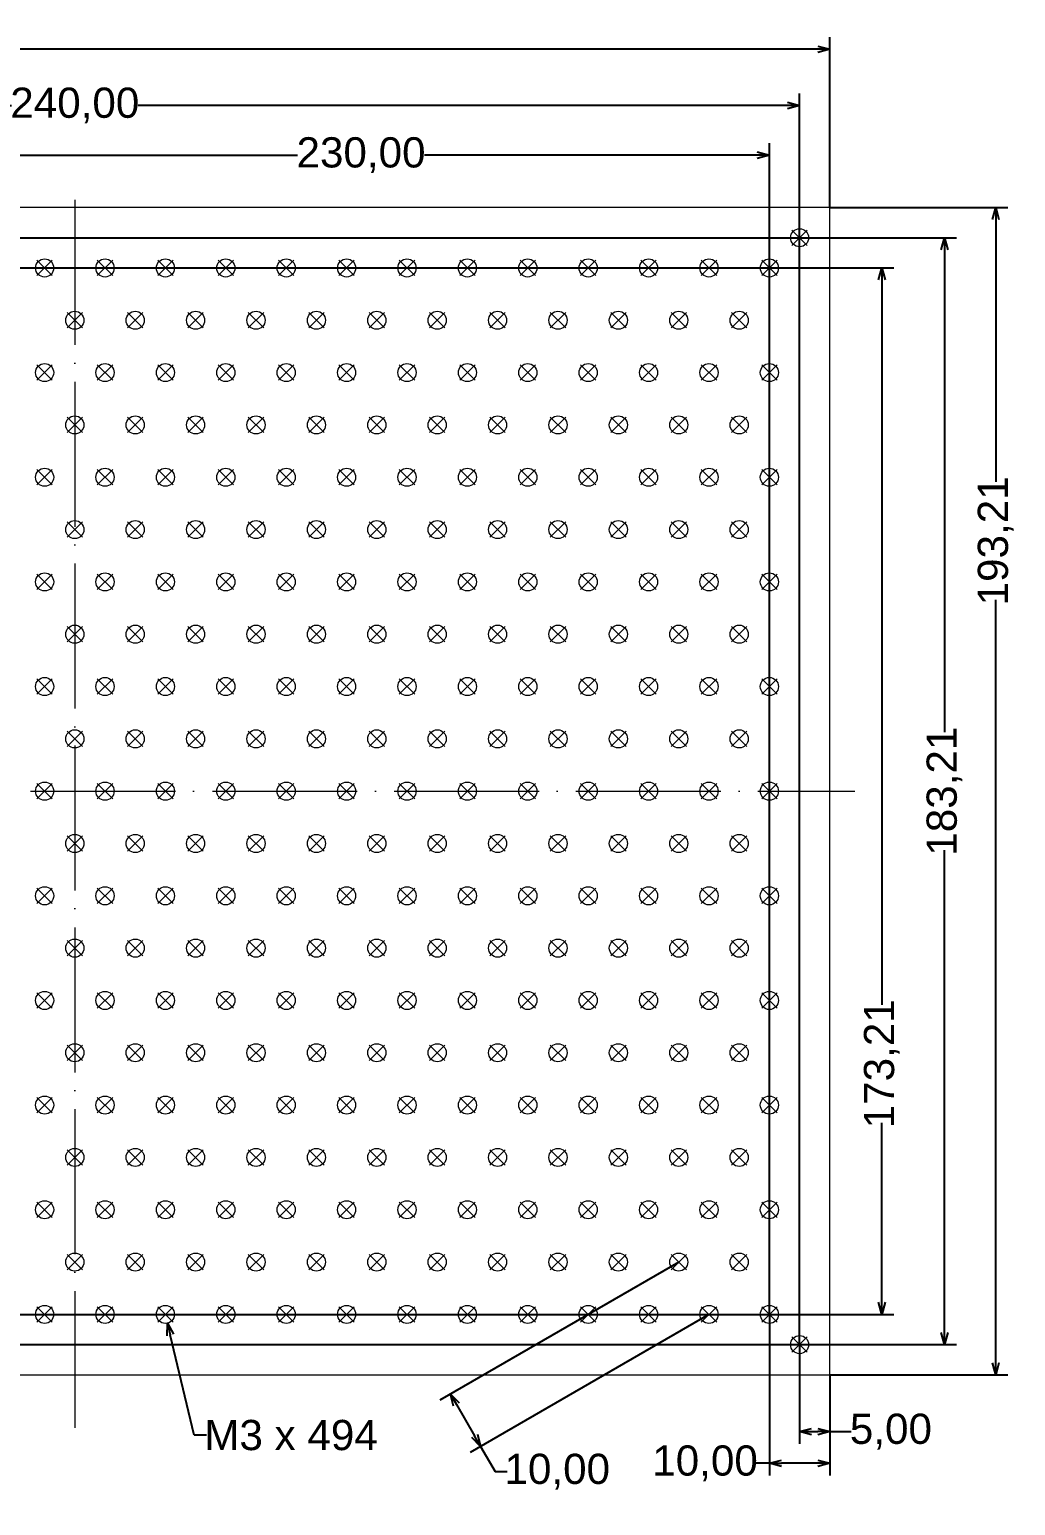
# Model space of a CAD drawing. Header units: millimetres. Extents: x -45 to 708, y -22 to 223.
# Drawn here: x 117.5 to 280.7, y -21.6 to 222.7 of the extents above; entities that cross this region are included whole.
import ezdxf

# ---------------------------------------------------------------- set-up
doc = ezdxf.new("R2010")
doc.units = ezdxf.units.MM
doc.header["$MEASUREMENT"] = 0
doc.linetypes.add('ACAD_ISO04W100', pattern=[30, 24, -3, 0, -3])
doc.layers.get('0').update_dxf_attribs({"lineweight": 9, "plot": 0})
doc.layers.get('Defpoints').update_dxf_attribs({"color": 255, "lineweight": 9})
for name, color, linetype, lineweight in [('dimn', 255, 'Continuous', 9), ('solid', 7, 'Continuous', 20), ('symmetric', 7, 'ACAD_ISO04W100', 9)]:
    doc.layers.add(name, color=color, linetype=linetype, lineweight=lineweight)
doc.styles.add('Annotative', font='arial.ttf')
doc.dimstyles.new('working', dxfattribs={"dimscale": 0, "dimtxt": 5, "dimasz": 2, "dimexe": 2, "dimexo": 0, "dimgap": 0.09, "dimtad": 0, "dimtoh": 1, "dimzin": 0, "dimtxsty": 'Annotative', "dimblk": 'OPEN30', "dimcen": 0, "dimclrd": 256, "dimclre": 256, "dimadec": 0, "dimazin": 0, "dimtfac": 1, "dimtofl": 0, "dimtmove": 0, "dimatfit": 3, "dimfxl": 1, "dimtolj": 1, "dimtzin": 0, "dimarcsym": 0})

# ---------------------------------------------------------------- blocks, each defined once
blk = doc.blocks.new('_Open30')
at = {"color": 0, "linetype": 'ByBlock', "lineweight": -2}
for p, q in [((-1, 0.27), (0, 0)), ((0, 0), (-1, -0.27)), ((0, 0), (-1, 0))]:
    blk.add_line(p, q, dxfattribs=at)
blk = doc.blocks.new('*D2')
at = {"layer": 'Defpoints', "color": 0, "transparency": 16777216}
for p in [(250, 219.39), (0, 193.21), (250, 193.21)]:
    blk.add_point(p, dxfattribs=at)
at = {"layer": 'dimn', "lineweight": -2, "transparency": 16777216}
for p, q in [((0, 193.21), (0, 221.39)), ((250, 193.21), (250, 221.39)), ((2, 219.39), (60.35, 219.39)), ((248, 219.39), (81.35, 219.39))]:
    blk.add_line(p, q, dxfattribs=at)
at = {"layer": 'dimn', "lineweight": -2, "transparency": 16777216, "xscale": 2, "yscale": 2, "zscale": 2, "rotation": 180}
blk.add_blockref('_Open30', (0, 219.39), dxfattribs=at)
at = {"layer": 'dimn', "lineweight": -2, "transparency": 16777216, "xscale": 2, "yscale": 2, "zscale": 2}
blk.add_blockref('_Open30', (250, 219.39), dxfattribs=at)
at = {"layer": 'dimn', "color": 0, "transparency": 16777216, "insert": (70.85, 219.39), "char_height": 5, "attachment_point": 5, "style": 'Annotative'}
blk.add_mtext('\\A1;250,00', dxfattribs=at)
blk = doc.blocks.new('*D3')
at = {"layer": 'Defpoints', "color": 0, "transparency": 16777216}
for p in [(245, 210.09), (5, 5), (245, 5)]:
    blk.add_point(p, dxfattribs=at)
at = {"layer": 'dimn', "lineweight": -2, "transparency": 16777216}
for p, q in [((5, 5), (5, 212.09)), ((245, 5), (245, 212.09)), ((7, 210.09), (114.5, 210.09)), ((243, 210.09), (135.5, 210.09))]:
    blk.add_line(p, q, dxfattribs=at)
at = {"layer": 'dimn', "lineweight": -2, "transparency": 16777216, "xscale": 2, "yscale": 2, "zscale": 2, "rotation": 180}
blk.add_blockref('_Open30', (5, 210.09), dxfattribs=at)
at = {"layer": 'dimn', "lineweight": -2, "transparency": 16777216, "xscale": 2, "yscale": 2, "zscale": 2}
blk.add_blockref('_Open30', (245, 210.09), dxfattribs=at)
at = {"layer": 'dimn', "color": 0, "transparency": 16777216, "insert": (125, 210.09), "char_height": 5, "attachment_point": 5, "style": 'Annotative'}
blk.add_mtext('\\A1;240,00', dxfattribs=at)
blk = doc.blocks.new('*D4')
at = {"layer": 'Defpoints', "color": 0, "transparency": 16777216}
for p in [(240, 201.87), (10, 10), (240, 10)]:
    blk.add_point(p, dxfattribs=at)
at = {"layer": 'dimn', "lineweight": -2, "transparency": 16777216}
for p, q in [((10, 10), (10, 203.87)), ((240, 10), (240, 203.87)), ((12, 201.87), (161.89, 201.87)), ((238, 201.87), (182.9, 201.87))]:
    blk.add_line(p, q, dxfattribs=at)
at = {"layer": 'dimn', "lineweight": -2, "transparency": 16777216, "xscale": 2, "yscale": 2, "zscale": 2, "rotation": 180}
blk.add_blockref('_Open30', (10, 201.87), dxfattribs=at)
at = {"layer": 'dimn', "lineweight": -2, "transparency": 16777216, "xscale": 2, "yscale": 2, "zscale": 2}
blk.add_blockref('_Open30', (240, 201.87), dxfattribs=at)
at = {"layer": 'dimn', "color": 0, "transparency": 16777216, "insert": (172.39, 201.87), "char_height": 5, "attachment_point": 5, "style": 'Annotative'}
blk.add_mtext('\\A1;230,00', dxfattribs=at)
blk = doc.blocks.new('*D5')
at = {"layer": 'Defpoints', "color": 0, "transparency": 16777216}
for p in [(250, 193.21), (277.47, 193.21), (250, 0)]:
    blk.add_point(p, dxfattribs=at)
at = {"layer": 'dimn', "lineweight": -2, "transparency": 16777216}
for p, q in [((250, 193.21), (279.47, 193.21)), ((277.47, 191.21), (277.47, 147.79)), ((277.47, 2), (277.47, 128.28)), ((250, 0), (279.47, 0))]:
    blk.add_line(p, q, dxfattribs=at)
at = {"layer": 'dimn', "lineweight": -2, "transparency": 16777216, "xscale": 2, "yscale": 2, "zscale": 2}
for p, rotation in [((277.47, 193.21), 90), ((277.47, 0), 270)]:
    blk.add_blockref('_Open30', p, dxfattribs=dict(at, rotation=rotation))
at = {"layer": 'dimn', "color": 0, "transparency": 16777216, "insert": (277.47, 138.03), "char_height": 5, "attachment_point": 5, "rotation": 90, "style": 'Annotative'}
blk.add_mtext('\\A1;193,21', dxfattribs=at)
blk = doc.blocks.new('*D6')
at = {"layer": 'Defpoints', "color": 0, "transparency": 16777216}
for p in [(5, 188.21), (5, 5), (268.99, 5)]:
    blk.add_point(p, dxfattribs=at)
at = {"layer": 'dimn', "lineweight": -2, "transparency": 16777216}
for p, q in [((5, 188.21), (270.99, 188.21)), ((268.99, 186.21), (268.99, 106.35)), ((268.99, 7), (268.99, 86.85)), ((5, 5), (270.99, 5))]:
    blk.add_line(p, q, dxfattribs=at)
at = {"layer": 'dimn', "lineweight": -2, "transparency": 16777216, "xscale": 2, "yscale": 2, "zscale": 2}
for p, rotation in [((268.99, 188.21), 90), ((268.99, 5), 270)]:
    blk.add_blockref('_Open30', p, dxfattribs=dict(at, rotation=rotation))
at = {"layer": 'dimn', "color": 0, "transparency": 16777216, "insert": (268.99, 96.6), "char_height": 5, "attachment_point": 5, "rotation": 90, "style": 'Annotative'}
blk.add_mtext('\\A1;183,21', dxfattribs=at)
blk = doc.blocks.new('*D7')
at = {"layer": 'Defpoints', "color": 0, "transparency": 16777216}
for p in [(10, 183.21), (10, 10), (258.62, 10)]:
    blk.add_point(p, dxfattribs=at)
at = {"layer": 'dimn', "lineweight": -2, "transparency": 16777216}
for p, q in [((10, 183.21), (260.62, 183.21)), ((258.62, 181.21), (258.62, 61.23)), ((258.62, 12), (258.62, 41.73)), ((10, 10), (260.62, 10))]:
    blk.add_line(p, q, dxfattribs=at)
at = {"layer": 'dimn', "lineweight": -2, "transparency": 16777216, "xscale": 2, "yscale": 2, "zscale": 2}
for p, rotation in [((258.62, 183.21), 90), ((258.62, 10), 270)]:
    blk.add_blockref('_Open30', p, dxfattribs=dict(at, rotation=rotation))
at = {"layer": 'dimn', "color": 0, "transparency": 16777216, "insert": (258.62, 51.48), "char_height": 5, "attachment_point": 5, "rotation": 90, "style": 'Annotative'}
blk.add_mtext('\\A1;173,21', dxfattribs=at)
blk = doc.blocks.new('*D13')
at = {"layer": 'Defpoints', "color": 0, "transparency": 16777216}
for p in [(245, 5), (250, 0), (245, -9.4)]:
    blk.add_point(p, dxfattribs=at)
at = {"layer": 'dimn', "lineweight": -2, "transparency": 16777216}
for p, q in [((245, 5), (245, -11.4)), ((250, 0), (250, -11.4)), ((247, -9.4), (248, -9.4)), ((250, -9.4), (253.55, -9.4))]:
    blk.add_line(p, q, dxfattribs=at)
at = {"layer": 'dimn', "lineweight": -2, "transparency": 16777216, "xscale": 2, "yscale": 2, "zscale": 2, "rotation": 180}
blk.add_blockref('_Open30', (245, -9.4), dxfattribs=at)
at = {"layer": 'dimn', "lineweight": -2, "transparency": 16777216, "xscale": 2, "yscale": 2, "zscale": 2}
blk.add_blockref('_Open30', (250, -9.4), dxfattribs=at)
at = {"layer": 'dimn', "color": 0, "transparency": 16777216, "insert": (260.12, -9.4), "char_height": 5, "attachment_point": 5, "style": 'Annotative'}
blk.add_mtext('\\A1;5,00', dxfattribs=at)
blk = doc.blocks.new('*D14')
at = {"layer": 'Defpoints', "color": 0, "transparency": 16777216}
for p in [(240, 10), (250, 0), (240, -14.65)]:
    blk.add_point(p, dxfattribs=at)
at = {"layer": 'dimn', "lineweight": -2, "transparency": 16777216}
for p, q in [((240, 10), (240, -16.65)), ((250, 0), (250, -16.65)), ((240, -14.65), (237.64, -14.65)), ((248, -14.65), (242, -14.65))]:
    blk.add_line(p, q, dxfattribs=at)
at = {"layer": 'dimn', "lineweight": -2, "transparency": 16777216, "xscale": 2, "yscale": 2, "zscale": 2, "rotation": 180}
blk.add_blockref('_Open30', (240, -14.65), dxfattribs=at)
at = {"layer": 'dimn', "lineweight": -2, "transparency": 16777216, "xscale": 2, "yscale": 2, "zscale": 2}
blk.add_blockref('_Open30', (250, -14.65), dxfattribs=at)
at = {"layer": 'dimn', "color": 0, "transparency": 16777216, "insert": (229.35, -14.65), "char_height": 5, "attachment_point": 5, "style": 'Annotative'}
blk.add_mtext('\\A1;10,00', dxfattribs=at)
blk = doc.blocks.new('*D16')
at = {"layer": 'Defpoints', "color": 0, "transparency": 16777216}
for p in [(139.65, 11.46), (140.35, 8.54)]:
    blk.add_point(p, dxfattribs=at)
at = {"layer": 'dimn', "lineweight": -2, "transparency": 16777216}
for p, q in [((144.78, -10), (140.81, 6.6)), ((146.78, -10), (144.78, -10))]:
    blk.add_line(p, q, dxfattribs=at)
at = {"layer": 'dimn', "lineweight": -2, "transparency": 16777216, "xscale": 2, "yscale": 2, "zscale": 2, "rotation": 103.4324922661841}
blk.add_blockref('_Open30', (140.35, 8.54), dxfattribs=at)
at = {"layer": 'dimn', "color": 0, "transparency": 16777216, "insert": (160.8, -10), "char_height": 5, "attachment_point": 5, "style": 'Annotative'}
blk.add_mtext('\\A1;M3 x 494', dxfattribs=at)
blk = doc.blocks.new('*D20')
at = {"layer": 'Defpoints', "color": 0, "transparency": 16777216}
for p in [(225, 18.66), (230, 10), (187.18, -3.18)]:
    blk.add_point(p, dxfattribs=at)
at = {"layer": 'dimn', "lineweight": -2, "transparency": 16777216}
for p, q in [((225, 18.66), (185.45, -4.18)), ((230, 10), (190.45, -12.84)), ((188.18, -4.91), (191.18, -10.1)), ((192.18, -11.84), (194.6, -16.03)), ((194.6, -16.03), (196.6, -16.03))]:
    blk.add_line(p, q, dxfattribs=at)
at = {"layer": 'dimn', "lineweight": -2, "transparency": 16777216, "xscale": 2, "yscale": 2, "zscale": 2}
for p, rotation in [((187.18, -3.18), 119.9999999999957), ((192.18, -11.84), 299.9999999999957)]:
    blk.add_blockref('_Open30', p, dxfattribs=dict(at, rotation=rotation))
at = {"layer": 'dimn', "color": 0, "transparency": 16777216, "insert": (204.88, -16.03), "char_height": 5, "attachment_point": 5, "style": 'Annotative'}
blk.add_mtext('\\A1;10,00', dxfattribs=at)

msp = doc.modelspace()

# ---------------------------------------------------------------- linework, layer by layer
at = {"layer": 'dimn'}
for p, q in [((243.727, 189.478), (246.273, 186.932)), ((243.727, 186.932), (246.273, 189.478)), ((121.273, 184.478), (118.727, 181.932)), ((121.273, 181.932), (118.727, 184.478)), ((128.727, 184.478), (131.273, 181.932)), ((128.727, 181.932), (131.273, 184.478)), ((138.727, 184.478), (141.273, 181.932)), ((138.727, 181.932), (141.273, 184.478)), ((148.727, 184.478), (151.273, 181.932)), ((148.727, 181.932), (151.273, 184.478)), ((158.727, 184.478), (161.273, 181.932)), ((158.727, 181.932), (161.273, 184.478)), ((168.727, 184.478), (171.273, 181.932)), ((168.727, 181.932), (171.273, 184.478)), ((178.727, 184.478), (181.273, 181.932)), ((178.727, 181.932), (181.273, 184.478)), ((188.727, 184.478), (191.273, 181.932)), ((188.727, 181.932), (191.273, 184.478)), ((198.727, 184.478), (201.273, 181.932)), ((198.727, 181.932), (201.273, 184.478)), ((208.727, 184.478), (211.273, 181.932)), ((208.727, 181.932), (211.273, 184.478)), ((218.727, 184.478), (221.273, 181.932)), ((218.727, 181.932), (221.273, 184.478)), ((228.727, 184.478), (231.273, 181.932)), ((228.727, 181.932), (231.273, 184.478)), ((238.727, 184.478), (241.273, 181.932)), ((238.727, 181.932), (241.273, 184.478)), ((126.273, 175.818), (123.727, 173.272)), ((126.273, 173.272), (123.727, 175.818)), ((133.727, 175.818), (136.273, 173.272)), ((133.727, 173.272), (136.273, 175.818)), ((143.727, 175.818), (146.273, 173.272)), ((143.727, 173.272), (146.273, 175.818)), ((153.727, 175.818), (156.273, 173.272)), ((153.727, 173.272), (156.273, 175.818)), ((163.727, 175.818), (166.273, 173.272)), ((163.727, 173.272), (166.273, 175.818)), ((173.727, 175.818), (176.273, 173.272)), ((173.727, 173.272), (176.273, 175.818)), ((183.727, 175.818), (186.273, 173.272)), ((183.727, 173.272), (186.273, 175.818)), ((193.727, 175.818), (196.273, 173.272)), ((193.727, 173.272), (196.273, 175.818)), ((203.727, 175.818), (206.273, 173.272)), ((203.727, 173.272), (206.273, 175.818)), ((213.727, 175.818), (216.273, 173.272)), ((213.727, 173.272), (216.273, 175.818)), ((223.727, 175.818), (226.273, 173.272)), ((223.727, 173.272), (226.273, 175.818)), ((233.727, 175.818), (236.273, 173.272)), ((233.727, 173.272), (236.273, 175.818)), ((121.273, 167.157), (118.727, 164.612)), ((121.273, 164.612), (118.727, 167.157)), ((128.727, 167.157), (131.273, 164.612)), ((128.727, 164.612), (131.273, 167.157)), ((138.727, 167.157), (141.273, 164.612)), ((138.727, 164.612), (141.273, 167.157)), ((148.727, 167.157), (151.273, 164.612)), ((148.727, 164.612), (151.273, 167.157)), ((158.727, 167.157), (161.273, 164.612)), ((158.727, 164.612), (161.273, 167.157)), ((168.727, 167.157), (171.273, 164.612)), ((168.727, 164.612), (171.273, 167.157)), ((178.727, 167.157), (181.273, 164.612)), ((178.727, 164.612), (181.273, 167.157)), ((188.727, 167.157), (191.273, 164.612)), ((188.727, 164.612), (191.273, 167.157)), ((198.727, 167.157), (201.273, 164.612)), ((198.727, 164.612), (201.273, 167.157)), ((208.727, 167.157), (211.273, 164.612)), ((208.727, 164.612), (211.273, 167.157)), ((218.727, 167.157), (221.273, 164.612)), ((218.727, 164.612), (221.273, 167.157)), ((228.727, 167.157), (231.273, 164.612)), ((228.727, 164.612), (231.273, 167.157)), ((238.727, 167.157), (241.273, 164.612)), ((238.727, 164.612), (241.273, 167.157)), ((126.273, 158.497), (123.727, 155.952)), ((126.273, 155.952), (123.727, 158.497)), ((133.727, 158.497), (136.273, 155.952)), ((133.727, 155.952), (136.273, 158.497)), ((143.727, 158.497), (146.273, 155.952)), ((143.727, 155.952), (146.273, 158.497)), ((153.727, 158.497), (156.273, 155.952)), ((153.727, 155.952), (156.273, 158.497)), ((163.727, 158.497), (166.273, 155.952)), ((163.727, 155.952), (166.273, 158.497)), ((173.727, 158.497), (176.273, 155.952)), ((173.727, 155.952), (176.273, 158.497)), ((183.727, 158.497), (186.273, 155.952)), ((183.727, 155.952), (186.273, 158.497)), ((193.727, 158.497), (196.273, 155.952)), ((193.727, 155.952), (196.273, 158.497)), ((203.727, 158.497), (206.273, 155.952)), ((203.727, 155.952), (206.273, 158.497)), ((213.727, 158.497), (216.273, 155.952)), ((213.727, 155.952), (216.273, 158.497)), ((223.727, 158.497), (226.273, 155.952)), ((223.727, 155.952), (226.273, 158.497)), ((233.727, 158.497), (236.273, 155.952)), ((233.727, 155.952), (236.273, 158.497)), ((121.273, 149.837), (118.727, 147.291)), ((121.273, 147.291), (118.727, 149.837)), ((128.727, 149.837), (131.273, 147.291)), ((128.727, 147.291), (131.273, 149.837)), ((138.727, 149.837), (141.273, 147.291)), ((138.727, 147.291), (141.273, 149.837)), ((148.727, 149.837), (151.273, 147.291)), ((148.727, 147.291), (151.273, 149.837)), ((158.727, 149.837), (161.273, 147.291)), ((158.727, 147.291), (161.273, 149.837)), ((168.727, 149.837), (171.273, 147.291)), ((168.727, 147.291), (171.273, 149.837)), ((178.727, 149.837), (181.273, 147.291)), ((178.727, 147.291), (181.273, 149.837)), ((188.727, 149.837), (191.273, 147.291)), ((188.727, 147.291), (191.273, 149.837)), ((198.727, 149.837), (201.273, 147.291)), ((198.727, 147.291), (201.273, 149.837)), ((208.727, 149.837), (211.273, 147.291)), ((208.727, 147.291), (211.273, 149.837)), ((218.727, 149.837), (221.273, 147.291)), ((218.727, 147.291), (221.273, 149.837)), ((228.727, 149.837), (231.273, 147.291)), ((228.727, 147.291), (231.273, 149.837)), ((238.727, 149.837), (241.273, 147.291)), ((238.727, 147.291), (241.273, 149.837)), ((126.273, 141.177), (123.727, 138.631)), ((126.273, 138.631), (123.727, 141.177)), ((133.727, 141.177), (136.273, 138.631)), ((133.727, 138.631), (136.273, 141.177)), ((143.727, 141.177), (146.273, 138.631)), ((143.727, 138.631), (146.273, 141.177)), ((153.727, 141.177), (156.273, 138.631)), ((153.727, 138.631), (156.273, 141.177)), ((163.727, 141.177), (166.273, 138.631)), ((163.727, 138.631), (166.273, 141.177)), ((173.727, 141.177), (176.273, 138.631)), ((173.727, 138.631), (176.273, 141.177)), ((183.727, 141.177), (186.273, 138.631)), ((183.727, 138.631), (186.273, 141.177)), ((193.727, 141.177), (196.273, 138.631)), ((193.727, 138.631), (196.273, 141.177)), ((203.727, 141.177), (206.273, 138.631)), ((203.727, 138.631), (206.273, 141.177)), ((213.727, 141.177), (216.273, 138.631)), ((213.727, 138.631), (216.273, 141.177)), ((223.727, 141.177), (226.273, 138.631)), ((223.727, 138.631), (226.273, 141.177)), ((233.727, 141.177), (236.273, 138.631)), ((233.727, 138.631), (236.273, 141.177)), ((121.273, 132.516), (118.727, 129.971)), ((121.273, 129.971), (118.727, 132.516)), ((128.727, 132.516), (131.273, 129.971)), ((128.727, 129.971), (131.273, 132.516)), ((138.727, 132.516), (141.273, 129.971)), ((138.727, 129.971), (141.273, 132.516)), ((148.727, 132.516), (151.273, 129.971)), ((148.727, 129.971), (151.273, 132.516)), ((158.727, 132.516), (161.273, 129.971)), ((158.727, 129.971), (161.273, 132.516)), ((168.727, 132.516), (171.273, 129.971)), ((168.727, 129.971), (171.273, 132.516)), ((178.727, 132.516), (181.273, 129.971)), ((178.727, 129.971), (181.273, 132.516)), ((188.727, 132.516), (191.273, 129.971)), ((188.727, 129.971), (191.273, 132.516)), ((198.727, 132.516), (201.273, 129.971)), ((198.727, 129.971), (201.273, 132.516)), ((208.727, 132.516), (211.273, 129.971)), ((208.727, 129.971), (211.273, 132.516)), ((218.727, 132.516), (221.273, 129.971)), ((218.727, 129.971), (221.273, 132.516)), ((228.727, 132.516), (231.273, 129.971)), ((228.727, 129.971), (231.273, 132.516)), ((238.727, 132.516), (241.273, 129.971)), ((238.727, 129.971), (241.273, 132.516)), ((126.273, 123.856), (123.727, 121.311)), ((126.273, 121.311), (123.727, 123.856)), ((133.727, 123.856), (136.273, 121.311)), ((133.727, 121.311), (136.273, 123.856)), ((143.727, 123.856), (146.273, 121.311)), ((143.727, 121.311), (146.273, 123.856)), ((153.727, 123.856), (156.273, 121.311)), ((153.727, 121.311), (156.273, 123.856)), ((163.727, 123.856), (166.273, 121.311)), ((163.727, 121.311), (166.273, 123.856)), ((173.727, 123.856), (176.273, 121.311)), ((173.727, 121.311), (176.273, 123.856)), ((183.727, 123.856), (186.273, 121.311)), ((183.727, 121.311), (186.273, 123.856)), ((193.727, 123.856), (196.273, 121.311)), ((193.727, 121.311), (196.273, 123.856)), ((203.727, 123.856), (206.273, 121.311)), ((203.727, 121.311), (206.273, 123.856)), ((213.727, 123.856), (216.273, 121.311)), ((213.727, 121.311), (216.273, 123.856)), ((223.727, 123.856), (226.273, 121.311)), ((223.727, 121.311), (226.273, 123.856)), ((233.727, 123.856), (236.273, 121.311)), ((233.727, 121.311), (236.273, 123.856)), ((121.273, 115.196), (118.727, 112.65)), ((121.273, 112.65), (118.727, 115.196)), ((128.727, 115.196), (131.273, 112.65)), ((128.727, 112.65), (131.273, 115.196)), ((138.727, 115.196), (141.273, 112.65)), ((138.727, 112.65), (141.273, 115.196)), ((148.727, 115.196), (151.273, 112.65)), ((148.727, 112.65), (151.273, 115.196)), ((158.727, 115.196), (161.273, 112.65)), ((158.727, 112.65), (161.273, 115.196)), ((168.727, 115.196), (171.273, 112.65)), ((168.727, 112.65), (171.273, 115.196)), ((178.727, 115.196), (181.273, 112.65)), ((178.727, 112.65), (181.273, 115.196)), ((188.727, 115.196), (191.273, 112.65)), ((188.727, 112.65), (191.273, 115.196)), ((198.727, 115.196), (201.273, 112.65)), ((198.727, 112.65), (201.273, 115.196)), ((208.727, 115.196), (211.273, 112.65)), ((208.727, 112.65), (211.273, 115.196)), ((218.727, 115.196), (221.273, 112.65)), ((218.727, 112.65), (221.273, 115.196)), ((228.727, 115.196), (231.273, 112.65)), ((228.727, 112.65), (231.273, 115.196)), ((238.727, 115.196), (241.273, 112.65)), ((238.727, 112.65), (241.273, 115.196)), ((126.273, 106.536), (123.727, 103.99)), ((126.273, 103.99), (123.727, 106.536)), ((133.727, 106.536), (136.273, 103.99)), ((133.727, 103.99), (136.273, 106.536)), ((143.727, 106.536), (146.273, 103.99)), ((143.727, 103.99), (146.273, 106.536)), ((153.727, 106.536), (156.273, 103.99)), ((153.727, 103.99), (156.273, 106.536)), ((163.727, 106.536), (166.273, 103.99)), ((163.727, 103.99), (166.273, 106.536)), ((173.727, 106.536), (176.273, 103.99)), ((173.727, 103.99), (176.273, 106.536)), ((183.727, 106.536), (186.273, 103.99)), ((183.727, 103.99), (186.273, 106.536)), ((193.727, 106.536), (196.273, 103.99)), ((193.727, 103.99), (196.273, 106.536)), ((203.727, 106.536), (206.273, 103.99)), ((203.727, 103.99), (206.273, 106.536)), ((213.727, 106.536), (216.273, 103.99)), ((213.727, 103.99), (216.273, 106.536)), ((223.727, 106.536), (226.273, 103.99)), ((223.727, 103.99), (226.273, 106.536)), ((233.727, 106.536), (236.273, 103.99)), ((233.727, 103.99), (236.273, 106.536)), ((121.273, 97.875), (118.727, 95.33)), ((121.273, 95.33), (118.727, 97.875)), ((128.727, 97.875), (131.273, 95.33)), ((128.727, 95.33), (131.273, 97.875)), ((138.727, 97.875), (141.273, 95.33)), ((138.727, 95.33), (141.273, 97.875)), ((148.727, 97.875), (151.273, 95.33)), ((148.727, 95.33), (151.273, 97.875)), ((158.727, 97.875), (161.273, 95.33)), ((158.727, 95.33), (161.273, 97.875)), ((168.727, 97.875), (171.273, 95.33)), ((168.727, 95.33), (171.273, 97.875)), ((178.727, 97.875), (181.273, 95.33)), ((178.727, 95.33), (181.273, 97.875)), ((188.727, 97.875), (191.273, 95.33)), ((188.727, 95.33), (191.273, 97.875)), ((198.727, 97.875), (201.273, 95.33)), ((198.727, 95.33), (201.273, 97.875)), ((208.727, 97.875), (211.273, 95.33)), ((208.727, 95.33), (211.273, 97.875)), ((218.727, 97.875), (221.273, 95.33)), ((218.727, 95.33), (221.273, 97.875)), ((228.727, 97.875), (231.273, 95.33)), ((228.727, 95.33), (231.273, 97.875)), ((238.727, 97.875), (241.273, 95.33)), ((238.727, 95.33), (241.273, 97.875)), ((126.273, 86.669), (123.727, 89.215)), ((126.273, 89.215), (123.727, 86.669)), ((133.727, 86.669), (136.273, 89.215)), ((133.727, 89.215), (136.273, 86.669)), ((143.727, 86.669), (146.273, 89.215)), ((143.727, 89.215), (146.273, 86.669)), ((153.727, 86.669), (156.273, 89.215)), ((153.727, 89.215), (156.273, 86.669)), ((163.727, 86.669), (166.273, 89.215)), ((163.727, 89.215), (166.273, 86.669)), ((173.727, 86.669), (176.273, 89.215)), ((173.727, 89.215), (176.273, 86.669)), ((183.727, 86.669), (186.273, 89.215)), ((183.727, 89.215), (186.273, 86.669)), ((193.727, 86.669), (196.273, 89.215)), ((193.727, 89.215), (196.273, 86.669)), ((203.727, 86.669), (206.273, 89.215)), ((203.727, 89.215), (206.273, 86.669)), ((213.727, 86.669), (216.273, 89.215)), ((213.727, 89.215), (216.273, 86.669)), ((223.727, 86.669), (226.273, 89.215)), ((223.727, 89.215), (226.273, 86.669)), ((233.727, 86.669), (236.273, 89.215)), ((233.727, 89.215), (236.273, 86.669)), ((121.273, 78.009), (118.727, 80.555)), ((121.273, 80.555), (118.727, 78.009)), ((128.727, 78.009), (131.273, 80.555)), ((128.727, 80.555), (131.273, 78.009)), ((138.727, 78.009), (141.273, 80.555)), ((138.727, 80.555), (141.273, 78.009)), ((148.727, 78.009), (151.273, 80.555)), ((148.727, 80.555), (151.273, 78.009)), ((158.727, 78.009), (161.273, 80.555)), ((158.727, 80.555), (161.273, 78.009)), ((168.727, 78.009), (171.273, 80.555)), ((168.727, 80.555), (171.273, 78.009)), ((178.727, 78.009), (181.273, 80.555)), ((178.727, 80.555), (181.273, 78.009)), ((188.727, 78.009), (191.273, 80.555)), ((188.727, 80.555), (191.273, 78.009)), ((198.727, 78.009), (201.273, 80.555)), ((198.727, 80.555), (201.273, 78.009)), ((208.727, 78.009), (211.273, 80.555)), ((208.727, 80.555), (211.273, 78.009)), ((218.727, 78.009), (221.273, 80.555)), ((218.727, 80.555), (221.273, 78.009)), ((228.727, 78.009), (231.273, 80.555)), ((228.727, 80.555), (231.273, 78.009)), ((238.727, 78.009), (241.273, 80.555)), ((238.727, 80.555), (241.273, 78.009)), ((126.273, 69.349), (123.727, 71.895)), ((126.273, 71.895), (123.727, 69.349)), ((133.727, 69.349), (136.273, 71.895)), ((133.727, 71.895), (136.273, 69.349)), ((143.727, 69.349), (146.273, 71.895)), ((143.727, 71.895), (146.273, 69.349)), ((153.727, 69.349), (156.273, 71.895)), ((153.727, 71.895), (156.273, 69.349)), ((163.727, 69.349), (166.273, 71.895)), ((163.727, 71.895), (166.273, 69.349)), ((173.727, 69.349), (176.273, 71.895)), ((173.727, 71.895), (176.273, 69.349)), ((183.727, 69.349), (186.273, 71.895)), ((183.727, 71.895), (186.273, 69.349)), ((193.727, 69.349), (196.273, 71.895)), ((193.727, 71.895), (196.273, 69.349)), ((203.727, 69.349), (206.273, 71.895)), ((203.727, 71.895), (206.273, 69.349)), ((213.727, 69.349), (216.273, 71.895)), ((213.727, 71.895), (216.273, 69.349)), ((223.727, 69.349), (226.273, 71.895)), ((223.727, 71.895), (226.273, 69.349)), ((233.727, 69.349), (236.273, 71.895)), ((233.727, 71.895), (236.273, 69.349)), ((121.273, 60.689), (118.727, 63.234)), ((121.273, 63.234), (118.727, 60.689)), ((128.727, 60.689), (131.273, 63.234)), ((128.727, 63.234), (131.273, 60.689)), ((138.727, 60.689), (141.273, 63.234)), ((138.727, 63.234), (141.273, 60.689)), ((148.727, 60.689), (151.273, 63.234)), ((148.727, 63.234), (151.273, 60.689)), ((158.727, 60.689), (161.273, 63.234)), ((158.727, 63.234), (161.273, 60.689)), ((168.727, 60.689), (171.273, 63.234)), ((168.727, 63.234), (171.273, 60.689)), ((178.727, 60.689), (181.273, 63.234)), ((178.727, 63.234), (181.273, 60.689)), ((188.727, 60.689), (191.273, 63.234)), ((188.727, 63.234), (191.273, 60.689)), ((198.727, 60.689), (201.273, 63.234)), ((198.727, 63.234), (201.273, 60.689)), ((208.727, 60.689), (211.273, 63.234)), ((208.727, 63.234), (211.273, 60.689)), ((218.727, 60.689), (221.273, 63.234)), ((218.727, 63.234), (221.273, 60.689)), ((228.727, 60.689), (231.273, 63.234)), ((228.727, 63.234), (231.273, 60.689)), ((238.727, 60.689), (241.273, 63.234)), ((238.727, 63.234), (241.273, 60.689)), ((126.273, 52.028), (123.727, 54.574)), ((126.273, 54.574), (123.727, 52.028)), ((133.727, 52.028), (136.273, 54.574)), ((133.727, 54.574), (136.273, 52.028)), ((143.727, 52.028), (146.273, 54.574)), ((143.727, 54.574), (146.273, 52.028)), ((153.727, 52.028), (156.273, 54.574)), ((153.727, 54.574), (156.273, 52.028)), ((163.727, 52.028), (166.273, 54.574)), ((163.727, 54.574), (166.273, 52.028)), ((173.727, 52.028), (176.273, 54.574)), ((173.727, 54.574), (176.273, 52.028)), ((183.727, 52.028), (186.273, 54.574)), ((183.727, 54.574), (186.273, 52.028)), ((193.727, 52.028), (196.273, 54.574)), ((193.727, 54.574), (196.273, 52.028)), ((203.727, 52.028), (206.273, 54.574)), ((203.727, 54.574), (206.273, 52.028)), ((213.727, 52.028), (216.273, 54.574)), ((213.727, 54.574), (216.273, 52.028)), ((223.727, 52.028), (226.273, 54.574)), ((223.727, 54.574), (226.273, 52.028)), ((233.727, 52.028), (236.273, 54.574)), ((233.727, 54.574), (236.273, 52.028)), ((121.273, 43.368), (118.727, 45.914)), ((121.273, 45.914), (118.727, 43.368)), ((128.727, 43.368), (131.273, 45.914)), ((128.727, 45.914), (131.273, 43.368)), ((138.727, 43.368), (141.273, 45.914)), ((138.727, 45.914), (141.273, 43.368)), ((148.727, 43.368), (151.273, 45.914)), ((148.727, 45.914), (151.273, 43.368)), ((158.727, 43.368), (161.273, 45.914)), ((158.727, 45.914), (161.273, 43.368)), ((168.727, 43.368), (171.273, 45.914)), ((168.727, 45.914), (171.273, 43.368)), ((178.727, 43.368), (181.273, 45.914)), ((178.727, 45.914), (181.273, 43.368)), ((188.727, 43.368), (191.273, 45.914)), ((188.727, 45.914), (191.273, 43.368)), ((198.727, 43.368), (201.273, 45.914)), ((198.727, 45.914), (201.273, 43.368)), ((208.727, 43.368), (211.273, 45.914)), ((208.727, 45.914), (211.273, 43.368)), ((218.727, 43.368), (221.273, 45.914)), ((218.727, 45.914), (221.273, 43.368)), ((228.727, 43.368), (231.273, 45.914)), ((228.727, 45.914), (231.273, 43.368)), ((238.727, 43.368), (241.273, 45.914)), ((238.727, 45.914), (241.273, 43.368)), ((126.273, 34.708), (123.727, 37.254)), ((126.273, 37.254), (123.727, 34.708)), ((133.727, 34.708), (136.273, 37.254)), ((133.727, 37.254), (136.273, 34.708)), ((143.727, 34.708), (146.273, 37.254)), ((143.727, 37.254), (146.273, 34.708)), ((153.727, 34.708), (156.273, 37.254)), ((153.727, 37.254), (156.273, 34.708)), ((163.727, 34.708), (166.273, 37.254)), ((163.727, 37.254), (166.273, 34.708)), ((173.727, 34.708), (176.273, 37.254)), ((173.727, 37.254), (176.273, 34.708)), ((183.727, 34.708), (186.273, 37.254)), ((183.727, 37.254), (186.273, 34.708)), ((193.727, 34.708), (196.273, 37.254)), ((193.727, 37.254), (196.273, 34.708)), ((203.727, 34.708), (206.273, 37.254)), ((203.727, 37.254), (206.273, 34.708)), ((213.727, 34.708), (216.273, 37.254)), ((213.727, 37.254), (216.273, 34.708)), ((223.727, 34.708), (226.273, 37.254)), ((223.727, 37.254), (226.273, 34.708)), ((233.727, 34.708), (236.273, 37.254)), ((233.727, 37.254), (236.273, 34.708)), ((121.273, 26.048), (118.727, 28.593)), ((121.273, 28.593), (118.727, 26.048)), ((128.727, 26.048), (131.273, 28.593)), ((128.727, 28.593), (131.273, 26.048)), ((138.727, 26.048), (141.273, 28.593)), ((138.727, 28.593), (141.273, 26.048)), ((148.727, 26.048), (151.273, 28.593)), ((148.727, 28.593), (151.273, 26.048)), ((158.727, 26.048), (161.273, 28.593)), ((158.727, 28.593), (161.273, 26.048)), ((168.727, 26.048), (171.273, 28.593)), ((168.727, 28.593), (171.273, 26.048)), ((178.727, 26.048), (181.273, 28.593)), ((178.727, 28.593), (181.273, 26.048)), ((188.727, 26.048), (191.273, 28.593)), ((188.727, 28.593), (191.273, 26.048)), ((198.727, 26.048), (201.273, 28.593)), ((198.727, 28.593), (201.273, 26.048)), ((208.727, 26.048), (211.273, 28.593)), ((208.727, 28.593), (211.273, 26.048)), ((218.727, 26.048), (221.273, 28.593)), ((218.727, 28.593), (221.273, 26.048)), ((228.727, 26.048), (231.273, 28.593)), ((228.727, 28.593), (231.273, 26.048)), ((238.727, 26.048), (241.273, 28.593)), ((238.727, 28.593), (241.273, 26.048)), ((126.273, 17.387), (123.727, 19.933)), ((126.273, 19.933), (123.727, 17.387)), ((133.727, 17.387), (136.273, 19.933)), ((133.727, 19.933), (136.273, 17.387)), ((143.727, 17.387), (146.273, 19.933)), ((143.727, 19.933), (146.273, 17.387)), ((153.727, 17.387), (156.273, 19.933)), ((153.727, 19.933), (156.273, 17.387)), ((163.727, 17.387), (166.273, 19.933)), ((163.727, 19.933), (166.273, 17.387)), ((173.727, 17.387), (176.273, 19.933)), ((173.727, 19.933), (176.273, 17.387)), ((183.727, 17.387), (186.273, 19.933)), ((183.727, 19.933), (186.273, 17.387)), ((193.727, 17.387), (196.273, 19.933)), ((193.727, 19.933), (196.273, 17.387)), ((203.727, 17.387), (206.273, 19.933)), ((203.727, 19.933), (206.273, 17.387)), ((213.727, 17.387), (216.273, 19.933)), ((213.727, 19.933), (216.273, 17.387)), ((223.727, 17.387), (226.273, 19.933)), ((223.727, 19.933), (226.273, 17.387)), ((233.727, 17.387), (236.273, 19.933)), ((233.727, 19.933), (236.273, 17.387)), ((121.273, 8.727), (118.727, 11.273)), ((121.273, 11.273), (118.727, 8.727)), ((128.727, 8.727), (131.273, 11.273)), ((128.727, 11.273), (131.273, 8.727)), ((138.727, 8.727), (141.273, 11.273)), ((138.727, 11.273), (141.273, 8.727)), ((148.727, 8.727), (151.273, 11.273)), ((148.727, 11.273), (151.273, 8.727)), ((158.727, 8.727), (161.273, 11.273)), ((158.727, 11.273), (161.273, 8.727)), ((168.727, 8.727), (171.273, 11.273)), ((168.727, 11.273), (171.273, 8.727)), ((178.727, 8.727), (181.273, 11.273)), ((178.727, 11.273), (181.273, 8.727)), ((188.727, 8.727), (191.273, 11.273)), ((188.727, 11.273), (191.273, 8.727)), ((198.727, 8.727), (201.273, 11.273)), ((198.727, 11.273), (201.273, 8.727)), ((208.727, 8.727), (211.273, 11.273)), ((208.727, 11.273), (211.273, 8.727)), ((218.727, 8.727), (221.273, 11.273)), ((218.727, 11.273), (221.273, 8.727)), ((228.727, 8.727), (231.273, 11.273)), ((228.727, 11.273), (231.273, 8.727)), ((238.727, 8.727), (241.273, 11.273)), ((238.727, 11.273), (241.273, 8.727)), ((243.727, 3.727), (246.273, 6.273)), ((243.727, 6.273), (246.273, 3.727))]:
    msp.add_line(p, q, dxfattribs=at)
at = {"layer": 'solid'}
for p, q in [((250, 193.205), (0, 193.205)), ((250, 0), (250, 193.205)), ((0, 0), (250, 0))]:
    msp.add_line(p, q, dxfattribs=at)
for centre in [(245, 188.205), (120, 183.205), (130, 183.205), (140, 183.205), (150, 183.205), (160, 183.205), (170, 183.205), (180, 183.205), (190, 183.205), (200, 183.205), (210, 183.205), (220, 183.205), (230, 183.205), (240, 183.205), (125, 174.545), (135, 174.545), (145, 174.545), (155, 174.545), (165, 174.545), (175, 174.545), (185, 174.545), (195, 174.545), (205, 174.545), (215, 174.545), (225, 174.545), (235, 174.545), (120, 165.885), (130, 165.885), (140, 165.885), (150, 165.885), (160, 165.885), (170, 165.885), (180, 165.885), (190, 165.885), (200, 165.885), (210, 165.885), (220, 165.885), (230, 165.885), (240, 165.885), (125, 157.224), (135, 157.224), (145, 157.224), (155, 157.224), (165, 157.224), (175, 157.224), (185, 157.224), (195, 157.224), (205, 157.224), (215, 157.224), (225, 157.224), (235, 157.224), (120, 148.564), (130, 148.564), (140, 148.564), (150, 148.564), (160, 148.564), (170, 148.564), (180, 148.564), (190, 148.564), (200, 148.564), (210, 148.564), (220, 148.564), (230, 148.564), (240, 148.564), (125, 139.904), (135, 139.904), (145, 139.904), (155, 139.904), (165, 139.904), (175, 139.904), (185, 139.904), (195, 139.904), (205, 139.904), (215, 139.904), (225, 139.904), (235, 139.904), (120, 131.244), (130, 131.244), (140, 131.244), (150, 131.244), (160, 131.244), (170, 131.244), (180, 131.244), (190, 131.244), (200, 131.244), (210, 131.244), (220, 131.244), (230, 131.244), (240, 131.244), (125, 122.583), (135, 122.583), (145, 122.583), (155, 122.583), (165, 122.583), (175, 122.583), (185, 122.583), (195, 122.583), (205, 122.583), (215, 122.583), (225, 122.583), (235, 122.583), (120, 113.923), (130, 113.923), (140, 113.923), (150, 113.923), (160, 113.923), (170, 113.923), (180, 113.923), (190, 113.923), (200, 113.923), (210, 113.923), (220, 113.923), (230, 113.923), (240, 113.923), (125, 105.263), (135, 105.263), (145, 105.263), (155, 105.263), (165, 105.263), (175, 105.263), (185, 105.263), (195, 105.263), (205, 105.263), (215, 105.263), (225, 105.263), (235, 105.263), (120, 96.603), (130, 96.603), (140, 96.603), (150, 96.603), (160, 96.603), (170, 96.603), (180, 96.603), (190, 96.603), (200, 96.603), (210, 96.603), (220, 96.603), (230, 96.603), (240, 96.603), (125, 87.942), (135, 87.942), (145, 87.942), (155, 87.942), (165, 87.942), (175, 87.942), (185, 87.942), (195, 87.942), (205, 87.942), (215, 87.942), (225, 87.942), (235, 87.942), (120, 79.282), (130, 79.282), (140, 79.282), (150, 79.282), (160, 79.282), (170, 79.282), (180, 79.282), (190, 79.282), (200, 79.282), (210, 79.282), (220, 79.282), (230, 79.282), (240, 79.282), (125, 70.622), (135, 70.622), (145, 70.622), (155, 70.622), (165, 70.622), (175, 70.622), (185, 70.622), (195, 70.622), (205, 70.622), (215, 70.622), (225, 70.622), (235, 70.622), (120, 61.962), (130, 61.962), (140, 61.962), (150, 61.962), (160, 61.962), (170, 61.962), (180, 61.962), (190, 61.962), (200, 61.962), (210, 61.962), (220, 61.962), (230, 61.962), (240, 61.962), (125, 53.301), (135, 53.301), (145, 53.301), (155, 53.301), (165, 53.301), (175, 53.301), (185, 53.301), (195, 53.301), (205, 53.301), (215, 53.301), (225, 53.301), (235, 53.301), (120, 44.641), (130, 44.641), (140, 44.641), (150, 44.641), (160, 44.641), (170, 44.641), (180, 44.641), (190, 44.641), (200, 44.641), (210, 44.641), (220, 44.641), (230, 44.641), (240, 44.641), (125, 35.981), (135, 35.981), (145, 35.981), (155, 35.981), (165, 35.981), (175, 35.981), (185, 35.981), (195, 35.981), (205, 35.981), (215, 35.981), (225, 35.981), (235, 35.981), (120, 27.321), (130, 27.321), (140, 27.321), (150, 27.321), (160, 27.321), (170, 27.321), (180, 27.321), (190, 27.321), (200, 27.321), (210, 27.321), (220, 27.321), (230, 27.321), (240, 27.321), (125, 18.66), (135, 18.66), (145, 18.66), (155, 18.66), (165, 18.66), (175, 18.66), (185, 18.66), (195, 18.66), (205, 18.66), (215, 18.66), (225, 18.66), (235, 18.66), (120, 10), (130, 10), (140, 10), (150, 10), (160, 10), (170, 10), (180, 10), (190, 10), (200, 10), (210, 10), (220, 10), (230, 10), (240, 10), (245, 5)]:
    msp.add_circle(centre, 1.5, dxfattribs=at)
at = {"layer": 'symmetric'}
for p, q in [((125, 194.463), (125, -8.79)), ((-2.727, 96.603), (254.128, 96.603))]:
    msp.add_line(p, q, dxfattribs=at)

# ---------------------------------------------------------------- dimensions: what is measured, and where the dimension line sits
at = {"layer": 'dimn'}
dim = msp.add_linear_dim(base=(250, 219.388), p1=(0, 193.205), p2=(250, 193.205), dimstyle='working', dxfattribs=at)
dim.commit()
dim.dimension.update_dxf_attribs({"geometry": '*D2', "text_midpoint": (70.852, 219.388), "dimtype": 160})
for base, p1, p2, picture, middle in [((245, 210.09), (5, 5), (245, 5), '*D3', (125, 210.09)), ((240, 201.866), (10, 10), (240, 10), '*D4', (172.393, 201.866)), ((240, -14.65), (250, 0), (240, 10), '*D14', (229.353, -14.65)), ((245, -9.401), (250, 0), (245, 5), '*D13', (260.121, -9.401))]:
    dim = msp.add_linear_dim(base=base, p1=p1, p2=p2, dimstyle='working', override={"dimscale": 1}, dxfattribs=at)
    dim.commit()
    dim.dimension.update_dxf_attribs({"geometry": picture, "text_midpoint": middle, "dimtype": 160})
for base, p1, p2, angle, picture, middle, dimtype in [((277.4664, 193.2051), (250, 0), (250, 193.2051), 90, '*D5', (277.4664, 138.0348), 160), ((268.9943, 5), (5, 188.2051), (5, 5), 90, '*D6', (268.9943, 96.6025), 160), ((258.6191, 10), (10, 183.2051), (10, 10), 90, '*D7', (258.6191, 51.4802), 160), ((187.18, -3.175), (230, 10), (225, 18.66), 120, '*D20', (204.885, -16.032), 161)]:
    dim = msp.add_linear_dim(base=base, p1=p1, p2=p2, angle=angle, dimstyle='working', override={"dimscale": 1}, dxfattribs=at)
    dim.commit()
    dim.dimension.update_dxf_attribs({"geometry": picture, "text_midpoint": middle, "dimtype": dimtype})
dim = msp.add_diameter_dim_2p(p1=(139.652, 11.459), p2=(140.348, 8.541), text='M3 x 494', dimstyle='working', override={"dimscale": 1}, dxfattribs=at)
dim.commit()
dim.dimension.update_dxf_attribs({"geometry": '*D16', "text_midpoint": (160.803, -9.996), "dimtype": 163})

doc.saveas('drawing.dxf')
